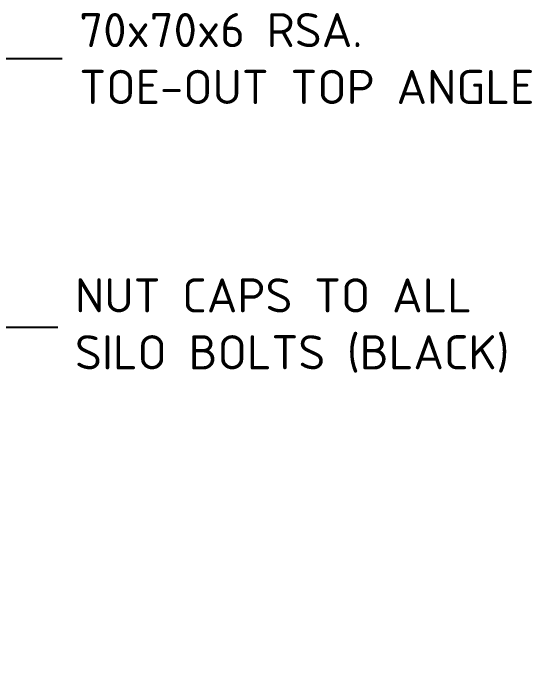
# Model space of a CAD drawing. Header units: millimetres. Extents: x -957 to 144159, y -39902 to 8508.
# Drawn here: x 27176 to 28851, y 4851 to 6953 of the extents above; entities that cross this region are included whole.
import ezdxf
from ezdxf import colors
from ezdxf.entities.mleader import LeaderData, LeaderLine
from ezdxf.math import Vec2, Vec3

# ---------------------------------------------------------------- set-up
doc = ezdxf.new("R2010")
doc.units = ezdxf.units.MM
doc.styles.add('BIT STD. 2.0', font='isocpeur.ttf', dxfattribs={"height": 2})

msp = doc.modelspace()

# ---------------------------------------------------------------- leaders
ml = msp.add_multileader_mtext('Standard')
ml.set_content('70x70x6 RSA.\\PTOE-OUT TOP ANGLE', color=256, style='BIT STD. 2.0')
ml.set_leader_properties(color=150)
ml.build(insert=Vec2(0, 0))
ml.multileader.update_dxf_attribs({"has_text_frame": 1, "text_left_attachment_type": 2, "text_right_attachment_type": 2, "dogleg_length": 3, "arrow_head_size": 99, "scale": 55})
ctx = ml.context
ctx.base_point, ctx.scale, ctx.char_height, ctx.arrow_head_size, ctx.landing_gap_size, ctx.plane_origin = Vec3(27335.2632, 6806.4039), 55, 110, 99, 55, Vec3(26657.7208, 6580)
ctx.left_attachment, ctx.right_attachment = 2, 2
notes = []
notes.append((ctx, [(0, (1, 1, 0), (27015, 6806.4039), (1, 0), 320.2632, [(0, [(27015, 6580)], 0, [])])]))
ctx.mtext.insert, ctx.mtext.flow_direction = Vec3(27390.2632, 6953.1122), 5
ml = msp.add_multileader_mtext('Standard')
ml.set_content('NUT CAPS TO ALL \\PSILO BOLTS (BLACK)', color=256, style='BIT STD. 2.0')
ml.set_leader_properties(color=150)
ml.build(insert=Vec2(0, 0))
ml.multileader.update_dxf_attribs({"has_text_frame": 1, "text_left_attachment_type": 2, "text_right_attachment_type": 2, "dogleg_length": 3, "arrow_head_size": 99, "scale": 55})
ctx = ml.context
ctx.base_point, ctx.scale, ctx.char_height, ctx.arrow_head_size, ctx.landing_gap_size, ctx.plane_origin = Vec3(27321.1484, 5940), 55, 110, 99, 55, Vec3(26592.7208, 5940)
ctx.left_attachment, ctx.right_attachment = 2, 2
notes.append((ctx, [(0, (1, 1, 0), (27156.1484, 5940), (1, 0), 165, [(0, [(26950, 5940)], 0, [])])]))
ctx.mtext.insert, ctx.mtext.flow_direction = Vec3(27376.1484, 6097.6667), 5
for ctx, leaders in notes:
    for number, flags, end, landing, length, lines in leaders:
        leader = LeaderData()
        leader.index, (leader.has_last_leader_line, leader.has_dogleg_vector, leader.attachment_direction) = number, flags
        leader.last_leader_point, leader.dogleg_vector, leader.dogleg_length = Vec3(end), Vec3(landing), length
        for number, points, colour, breaks in lines:
            line = LeaderLine()
            line.index, line.vertices, line.color, line.breaks = number, Vec3.list(points), colors.encode_raw_color(colour), breaks
            leader.lines.append(line)
        ctx.leaders.append(leader)

doc.saveas('drawing.dxf')
